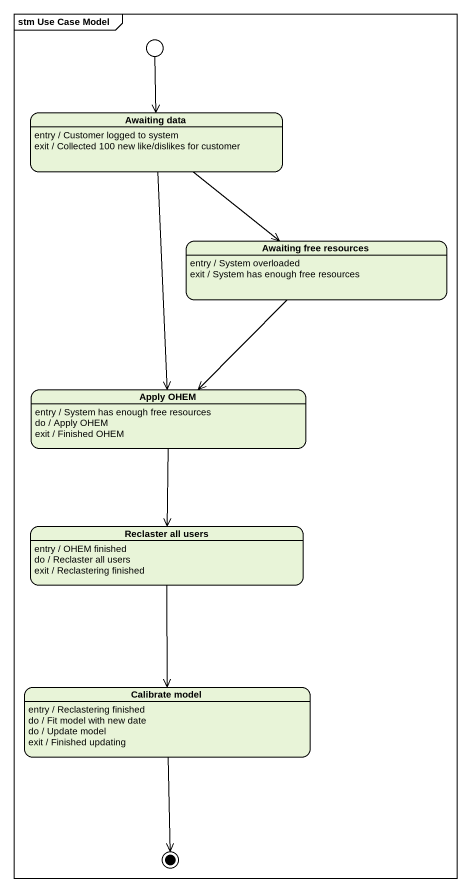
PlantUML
@startuml
mainframe stm Use Case Model
hide empty description
state entry1 <<choice>>
state "Awaiting data" as Awaiting_data
Awaiting_data : entry / Customer logged to system
Awaiting_data : exit / Collected 100 new like/dislikes for customer
state "Awaiting free resources" as Awaiting_free_resources
Awaiting_free_resources : entry / System overloaded
Awaiting_free_resources : exit / System has enough free resources
state "Apply OHEM" as Apply_OHEM
Apply_OHEM : entry / System has enough free resources
Apply_OHEM : do / Apply OHEM
Apply_OHEM : exit / Finished OHEM
state "Reclaster all users" as Reclaster_all_users
Reclaster_all_users : entry / OHEM finished
Reclaster_all_users : do / Reclaster all users
Reclaster_all_users : exit / Reclastering finished
state "Calibrate model" as Calibrate_model
Calibrate_model : entry / Reclastering finished
Calibrate_model : do / Fit model with new date
Calibrate_model : do / Update model
Calibrate_model : exit / Finished updating
entry1 --> Awaiting_data
Awaiting_data --> Awaiting_free_resources
Awaiting_data --> Apply_OHEM
Awaiting_free_resources --> Apply_OHEM
Apply_OHEM --> Reclaster_all_users
Reclaster_all_users --> Calibrate_model
Calibrate_model --> [*]
@enduml
